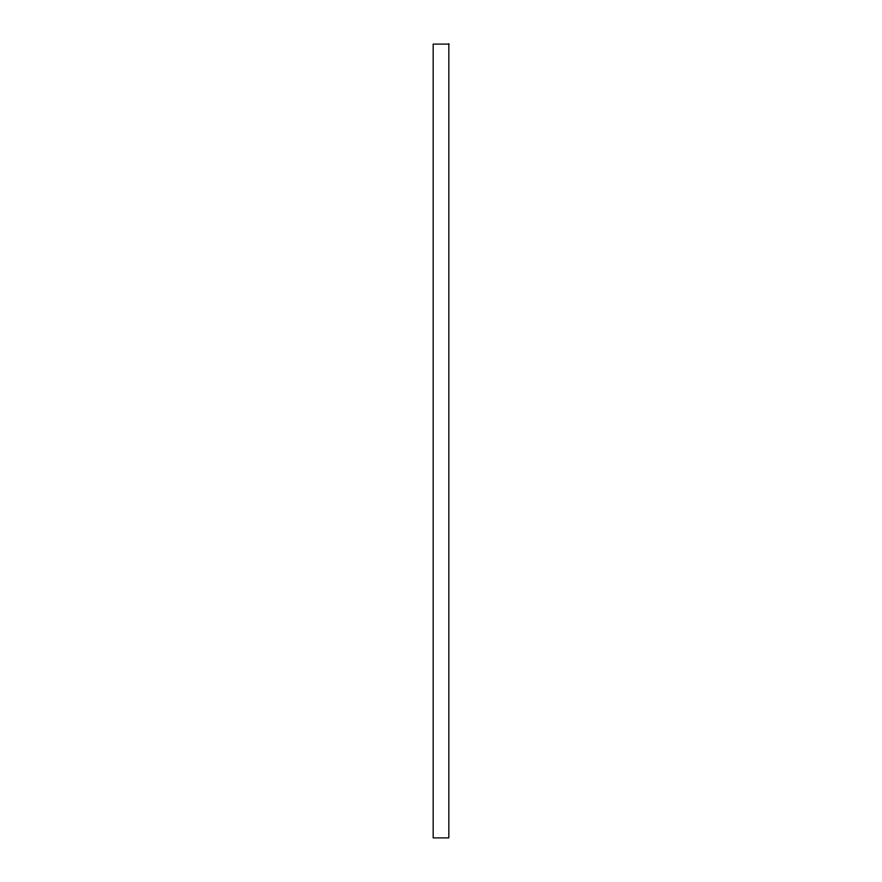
<?xml version="1.0" encoding="UTF-8"?>
<svg xmlns="http://www.w3.org/2000/svg" width="882" height="882" viewBox="0 0 882 882"><rect width="100%" height="100%" fill="white"/><g stroke="black" fill="none" stroke-linecap="round" stroke-linejoin="round"><path stroke-width="1.32" d="M448.839 44.1L433.161 44.1L433.161 837.9L448.839 837.9L448.839 44.1"/></g></svg>
